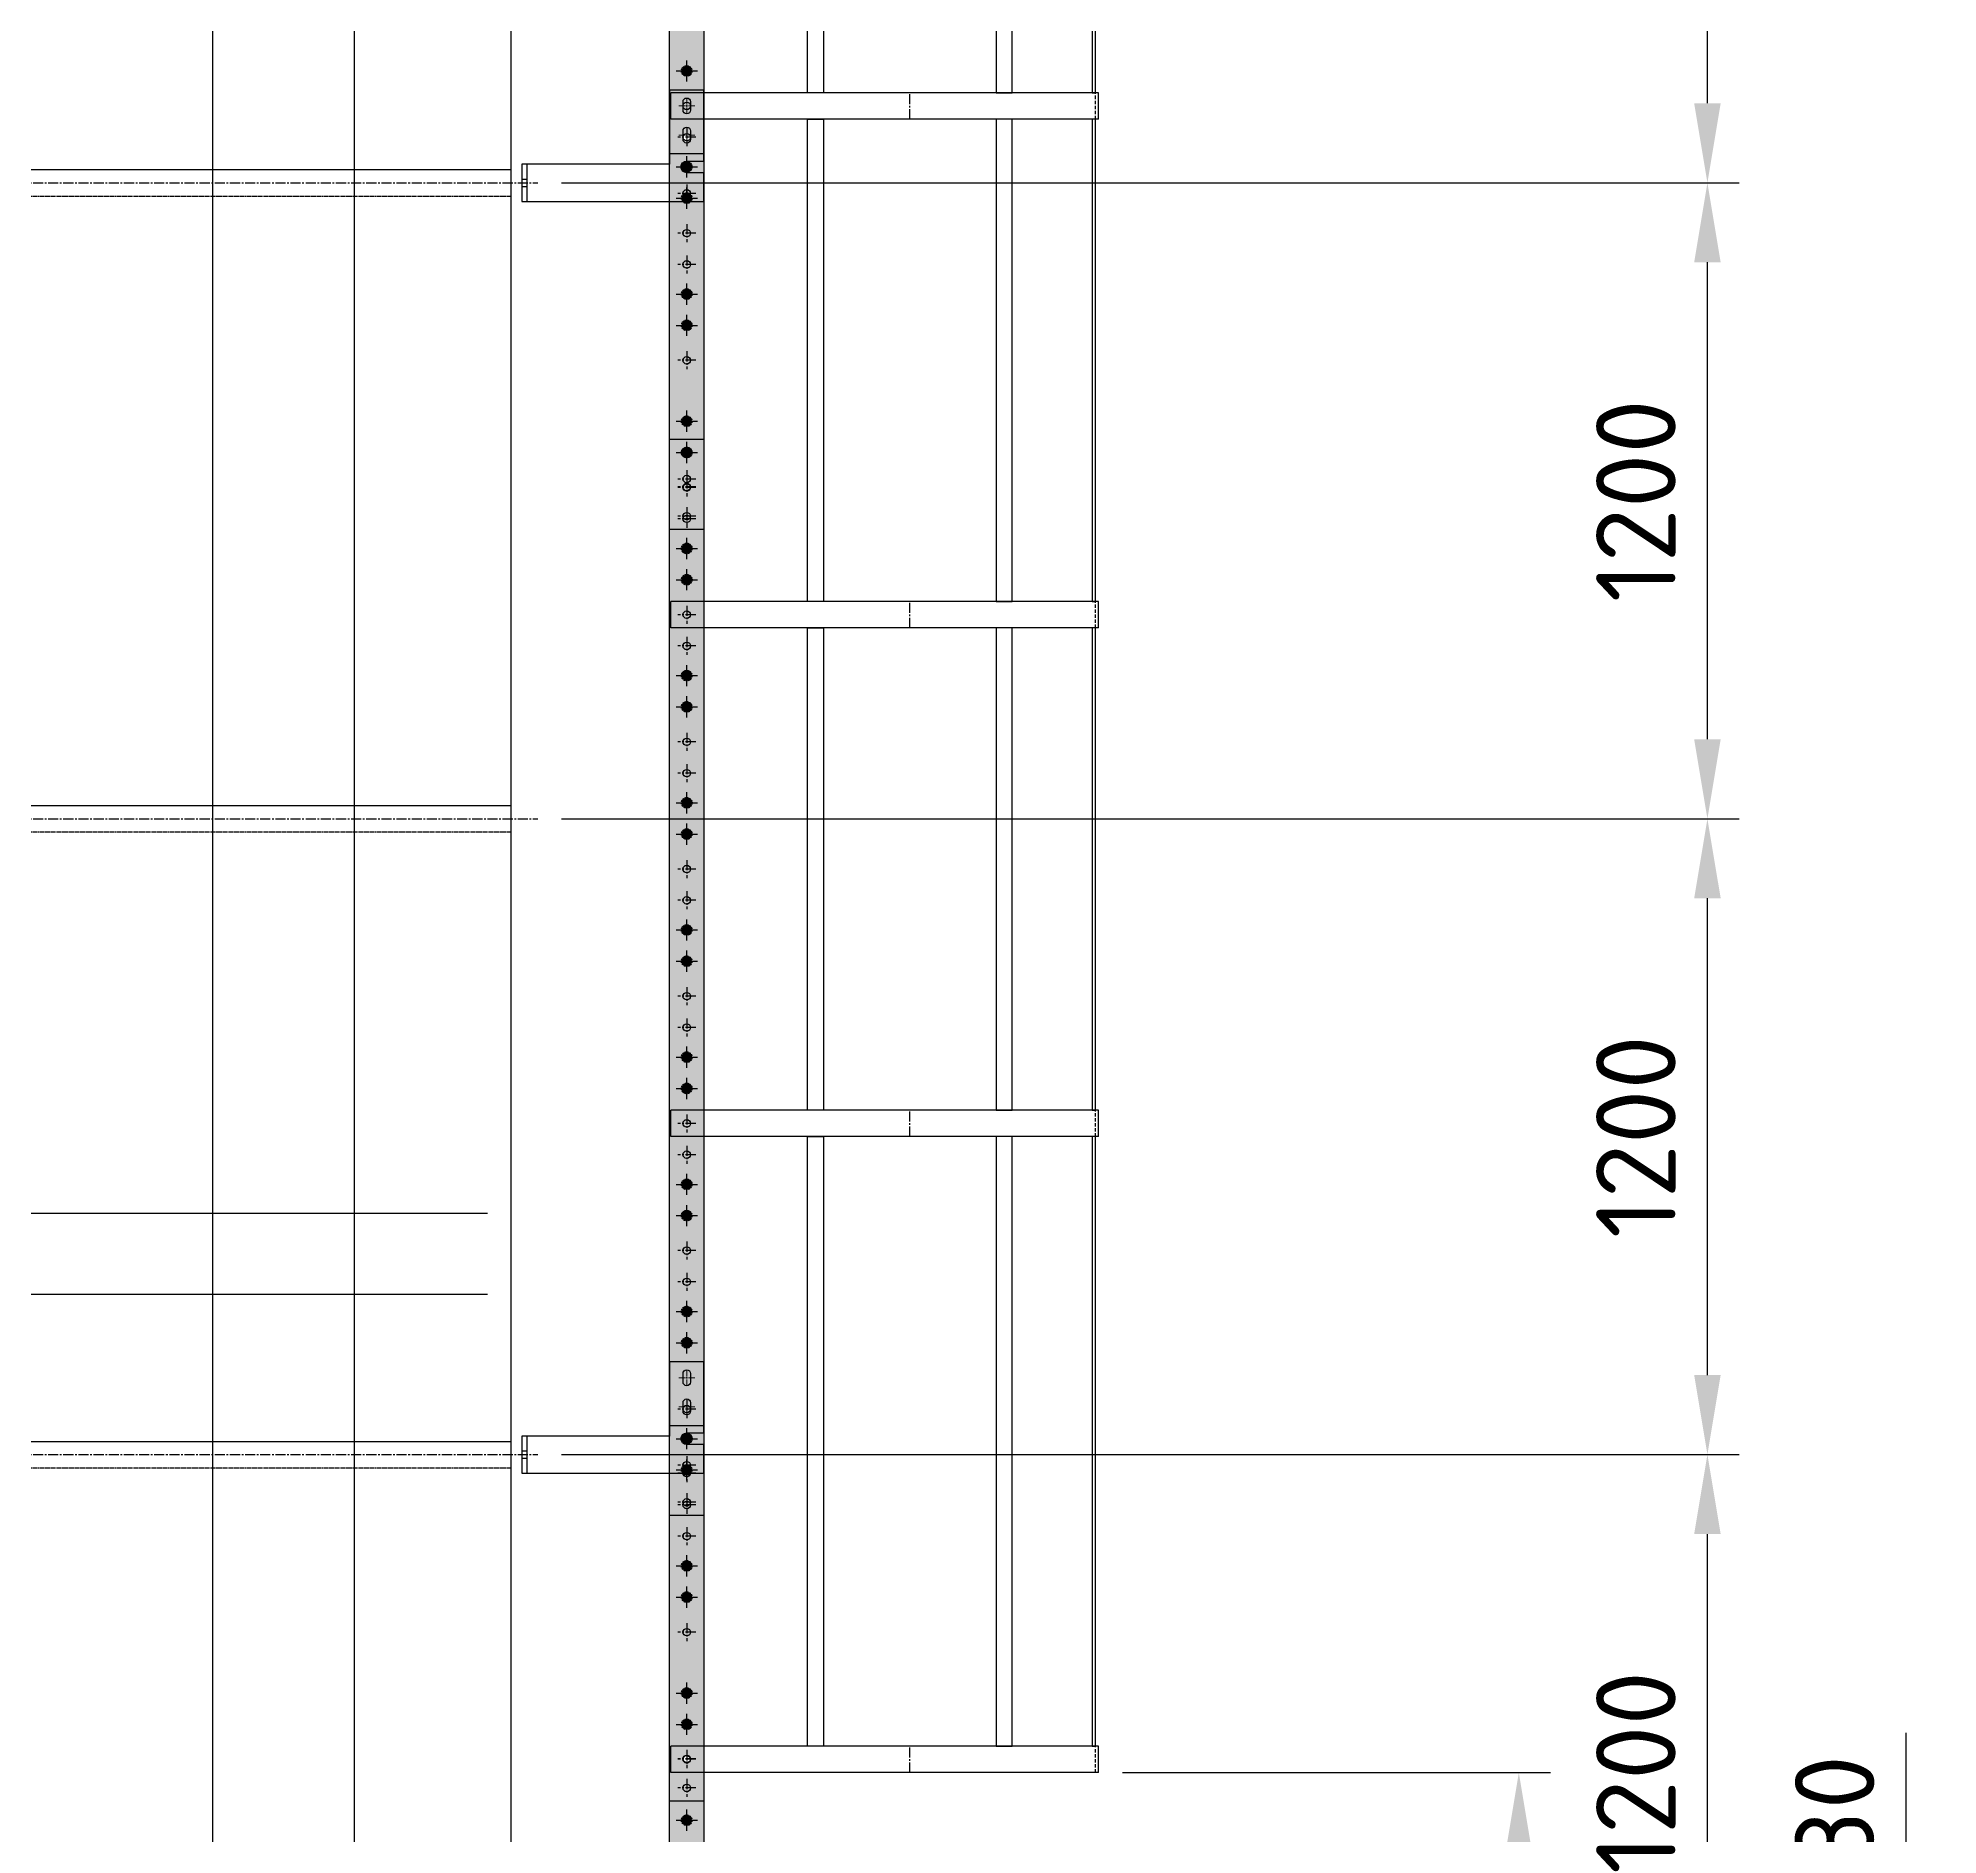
# Model space of a CAD drawing. Header units: millimetres. Extents: x -272986 to 200319, y -34579 to 49604.
# Drawn here: x 14704 to 18289, y 2077 to 5468 of the extents above; entities that cross this region are included whole.
import ezdxf

# ---------------------------------------------------------------- set-up
doc = ezdxf.new("R2010")
doc.units = ezdxf.units.MM
for name, pattern in [('CENTER2', [28.575, 19.05, -3.175, 3.175, -3.175]), ('HIDDEN', [9.525, 6.35, -3.175]), ('HIDDEN2', [4.7625, 3.175, -1.5875])]:
    doc.linetypes.add(name, pattern=pattern)
doc.layers.get('Defpoints').update_dxf_attribs({"color": 9})
doc.layers.add('BALMORAL Centerline (ISO)', color=1, linetype='Continuous', lineweight=18, true_color=0xff0000)
for name, color, linetype in [('X 0001 M', 7, 'Continuous'), ('X 1001 M', 8, 'HIDDEN2'), ('X 2001 M', 1, 'CENTER2'), ('X 3001 D', 5, 'Continuous'), ('X 5001 H', 8, 'Continuous'), ('X 5199 H - Ladder', 255, 'Continuous')]:
    doc.layers.add(name, color=color, linetype=linetype)
doc.styles.add('BIT STD. 2.5', font='isocpeur.ttf', dxfattribs={"height": 2.5})
doc.styles.add('BIT STD. 3.0', font='isocpeur.ttf', dxfattribs={"height": 2.5})
doc.dimstyles.new('BIT STD. 2.5', dxfattribs={"dimtxt": 2.5, "dimasz": 2.5, "dimexe": 1, "dimexo": 0.75, "dimgap": 1, "dimtad": 1, "dimdec": 0, "dimdsep": 46, "dimtxsty": 'BIT STD. 2.5', "dimcen": 0, "dimadec": 0, "dimazin": 0, "dimtfac": 1, "dimtdec": 0, "dimtmove": 0, "dimatfit": 3, "dimfxl": 1, "dimtfill": 1, "dimlwd": -1, "dimlwe": -1, "dimarcsym": 0})
doc.dimstyles.new('BIT STD. 3.0', dxfattribs={"dimtxt": 3, "dimasz": 3, "dimexe": 1, "dimexo": 0.75, "dimgap": 1, "dimtad": 1, "dimdec": 0, "dimdsep": 46, "dimtxsty": 'BIT STD. 3.0', "dimcen": 0, "dimadec": 0, "dimazin": 0, "dimtfac": 1, "dimtdec": 0, "dimtmove": 0, "dimatfit": 3, "dimfxl": 1, "dimtfill": 1, "dimlwd": -1, "dimlwe": -1, "dimarcsym": 0})

# ---------------------------------------------------------------- blocks, each defined once
blk = doc.blocks.new('*D716')
at = {"layer": 'Defpoints', "color": 0, "transparency": 16777216}
for p in [(-670.2, 12230), (15597, 12230), (0, 0)]:
    blk.add_point(p, dxfattribs=at)
at = {"layer": 'X 3001 D', "color": 0, "transparency": 16777216}
blk.add_line((15591, 12230), (-3471.5, 12230), dxfattribs=at)
at = {"layer": 'X 3001 D', "color": 0, "transparency": 16777216, "insert": (-2100.9, 12366.6), "char_height": 150, "attachment_point": 5, "style": 'BIT STD. 3.0', "bg_fill": 3, "box_fill_scale": 1.1, "bg_fill_color": 256, "bg_fill_true_color": 13158600, "bg_fill_transparency": 0}
blk.add_mtext('{\\fArial|b0|i0|c0|p34;▼}12.230m - OVERFLOW LEVEL', dxfattribs=at)
blk = doc.blocks.new('*D717')
at = {"layer": 'Defpoints', "color": 0, "transparency": 16777216}
for p in [(-551.8, 3463), (15597, 3250), (0, 0)]:
    blk.add_point(p, dxfattribs=at)
at = {"layer": 'X 3001 D', "color": 0, "transparency": 16777216}
for p, q in [((-191.8, 3463), (-3428.1, 3463)), ((168.2, 3250), (-191.8, 3463)), ((15552, 3250), (168.2, 3250))]:
    blk.add_line(p, q, dxfattribs=at)
at = {"layer": 'X 3001 D', "color": 0, "transparency": 16777216, "insert": (-2020, 3613), "char_height": 150, "attachment_point": 5, "style": 'BIT STD. 3.0', "bg_fill": 3, "box_fill_scale": 1.1, "bg_fill_color": 256, "bg_fill_true_color": 13158600, "bg_fill_transparency": 0}
blk.add_mtext('{\\fArial|b0|i0|c0|p34;▼}3.250m - LOW LEVEL (RWTP)', dxfattribs=at)
blk = doc.blocks.new('*D718')
at = {"layer": 'Defpoints', "color": 0, "transparency": 16777216}
for p in [(15597, 12082), (-1200.5, 11803), (0, 0)]:
    blk.add_point(p, dxfattribs=at)
at = {"layer": 'X 3001 D', "color": 0, "transparency": 16777216}
for p, q in [((-480.5, 12082), (-840.5, 11803)), ((15552, 12082), (-480.5, 12082)), ((-840.5, 11803), (-3431.8, 11803))]:
    blk.add_line(p, q, dxfattribs=at)
at = {"layer": 'X 3001 D', "color": 0, "transparency": 16777216, "insert": (-2346.2, 11939.6), "char_height": 150, "attachment_point": 5, "style": 'BIT STD. 3.0', "bg_fill": 3, "box_fill_scale": 1.1, "bg_fill_color": 256, "bg_fill_true_color": 13158600, "bg_fill_transparency": 0}
blk.add_mtext('{\\fArial|b0|i0|c0|p34;▼}12.082m - HIGH LEVEL', dxfattribs=at)
blk = doc.blocks.new('*D720')
at = {"layer": 'Defpoints', "color": 0, "transparency": 16777216}
for p in [(-53.5, 3097), (15597, 3097), (0, 0)]:
    blk.add_point(p, dxfattribs=at)
at = {"layer": 'X 3001 D', "color": 0, "transparency": 16777216}
blk.add_line((15552, 3097), (-3424.8, 3097), dxfattribs=at)
at = {"layer": 'X 3001 D', "color": 0, "transparency": 16777216, "insert": (-1769.2, 3247), "char_height": 150, "attachment_point": 5, "style": 'BIT STD. 3.0', "bg_fill": 3, "box_fill_scale": 1.1, "bg_fill_color": 256, "bg_fill_true_color": 13158600, "bg_fill_transparency": 0}
blk.add_mtext('{\\fArial|b0|i0|c0|p34;▼}3.097m - LOW-LOW LEVEL (RWTP)', dxfattribs=at)
blk = doc.blocks.new('*D708')
at = {"layer": 'Defpoints', "color": 0, "transparency": 16777216}
for p in [(15647, 2795), (17853.6, 2795), (15647, 1595)]:
    blk.add_point(p, dxfattribs=at)
at = {"layer": 'X 3001 D', "color": 0, "transparency": 16777216}
for p, q in [((15692, 2795), (17913.6, 2795)), ((17853.6, 1745), (17853.6, 2645)), ((15692, 1595), (17913.6, 1595))]:
    blk.add_line(p, q, dxfattribs=at)
for points in [[(17828.6, 2645), (17878.6, 2645), (17853.6, 2795)], [(17828.6, 1745), (17878.6, 1745), (17853.6, 1595)]]:
    blk.add_solid(points, dxfattribs=at)
at = {"layer": 'X 3001 D', "color": 0, "transparency": 16777216, "insert": (17718.6, 2195), "char_height": 150, "attachment_point": 5, "rotation": 90, "style": 'BIT STD. 2.5', "bg_fill": 3, "box_fill_scale": 1.1, "bg_fill_color": 256, "bg_fill_true_color": 13158600, "bg_fill_transparency": 0}
blk.add_mtext('1200', dxfattribs=at)
blk = doc.blocks.new('*D709')
at = {"layer": 'Defpoints', "color": 0, "transparency": 16777216}
for p in [(15647, 5195), (17853.6, 5195), (15647, 3995)]:
    blk.add_point(p, dxfattribs=at)
at = {"layer": 'X 3001 D', "color": 0, "transparency": 16777216}
for p, q in [((15692, 5195), (17913.6, 5195)), ((17853.6, 4145), (17853.6, 5045)), ((15692, 3995), (17913.6, 3995))]:
    blk.add_line(p, q, dxfattribs=at)
for points in [[(17828.6, 5045), (17878.6, 5045), (17853.6, 5195)], [(17828.6, 4145), (17878.6, 4145), (17853.6, 3995)]]:
    blk.add_solid(points, dxfattribs=at)
at = {"layer": 'X 3001 D', "color": 0, "transparency": 16777216, "insert": (17718.6, 4595), "char_height": 150, "attachment_point": 5, "rotation": 90, "style": 'BIT STD. 2.5', "bg_fill": 3, "box_fill_scale": 1.1, "bg_fill_color": 256, "bg_fill_true_color": 13158600, "bg_fill_transparency": 0}
blk.add_mtext('1200', dxfattribs=at)
blk = doc.blocks.new('*D710')
at = {"layer": 'Defpoints', "color": 0, "transparency": 16777216}
for p in [(15647, 6395), (17853.6, 6395), (15647, 5195)]:
    blk.add_point(p, dxfattribs=at)
at = {"layer": 'X 3001 D', "color": 0, "transparency": 16777216}
for p, q in [((15692, 6395), (17913.6, 6395)), ((17853.6, 5345), (17853.6, 6245)), ((15692, 5195), (17913.6, 5195))]:
    blk.add_line(p, q, dxfattribs=at)
for points in [[(17828.6, 6245), (17878.6, 6245), (17853.6, 6395)], [(17828.6, 5345), (17878.6, 5345), (17853.6, 5195)]]:
    blk.add_solid(points, dxfattribs=at)
at = {"layer": 'X 3001 D', "color": 0, "transparency": 16777216, "insert": (17718.6, 5795), "char_height": 150, "attachment_point": 5, "rotation": 90, "style": 'BIT STD. 2.5', "bg_fill": 3, "box_fill_scale": 1.1, "bg_fill_color": 256, "bg_fill_true_color": 13158600, "bg_fill_transparency": 0}
blk.add_mtext('1200', dxfattribs=at)
blk = doc.blocks.new('*D715')
at = {"layer": 'Defpoints', "color": 0, "transparency": 16777216}
for p in [(15647, 3995), (17853.6, 3995), (15647, 2795)]:
    blk.add_point(p, dxfattribs=at)
at = {"layer": 'X 3001 D', "color": 0, "transparency": 16777216}
for p, q in [((15692, 3995), (17913.6, 3995)), ((17853.6, 2945), (17853.6, 3845)), ((15692, 2795), (17913.6, 2795))]:
    blk.add_line(p, q, dxfattribs=at)
for points in [[(17828.6, 3845), (17878.6, 3845), (17853.6, 3995)], [(17828.6, 2945), (17878.6, 2945), (17853.6, 2795)]]:
    blk.add_solid(points, dxfattribs=at)
at = {"layer": 'X 3001 D', "color": 0, "transparency": 16777216, "insert": (17718.6, 3395), "char_height": 150, "attachment_point": 5, "rotation": 90, "style": 'BIT STD. 2.5', "bg_fill": 3, "box_fill_scale": 1.1, "bg_fill_color": 256, "bg_fill_true_color": 13158600, "bg_fill_transparency": 0}
blk.add_mtext('1200', dxfattribs=at)
blk = doc.blocks.new('*U58')
at = {"layer": 'X 2001 M', "color": 0, "linetype": 'CENTER2', "transparency": 16777216}
blk.add_line((0, -123), (0, -72.7), dxfattribs=at)
blk = doc.blocks.new('Cage Hoop Side')
for p, q in [((-30, -25), (-30, 25)), ((777, 25), (-30, 25)), ((777, -25), (777, 25)), ((777, -25), (-30, -25))]:
    blk.add_line(p, q)
blk.add_circle((0, 0), 7)
at = {"layer": 'X 5001 H', "linetype": 'HIDDEN'}
blk.add_line((771, -25), (771, 25), dxfattribs=at)
at = {"layer": 'X 2001 M', "linetype": 'CENTER2'}
blk.add_blockref('*U58', (421, 97.9), dxfattribs=at)
blk = doc.blocks.new('Middle Cage')
for points in [[(228, -2605), (258, -2605), (258, -3456), (228, -3456)], [(614, -2605), (584, -2605), (584, -3456), (614, -3456)], [(771, -2605), (765, -2605), (765, -3456), (771, -3456)], [(228, -3506), (258, -3506), (258, -4416), (228, -4416)], [(614, -3506), (584, -3506), (584, -4416), (614, -4416)], [(771, -3506), (765, -3506), (765, -4416), (771, -4416)], [(228, -4466), (258, -4466), (258, -5376), (228, -5376)], [(614, -4466), (584, -4466), (584, -5376), (614, -5376)], [(771, -4466), (765, -4466), (765, -5376), (771, -5376)], [(228, -5426), (258, -5426), (258, -6576), (228, -6576)], [(614, -5426), (584, -5426), (584, -6576), (614, -6576)], [(771, -5426), (765, -5426), (765, -6576), (771, -6576)]]:
    blk.add_lwpolyline(points, close=True)
for p in [(0, -3481), (0, -4441), (0, -5401), (0, -6601)]:
    blk.add_blockref('Cage Hoop Side', p)
blk = doc.blocks.new('GALV-LAD-STND-01 rung side elev')
at = {"layer": 'X 5199 H - Ladder'}
h = blk.add_hatch(color=256, dxfattribs=at)
edge = h.paths.add_edge_path()
edge.add_arc((0, 0), 10, 0, 360)
at = {"layer": 'X 1001 M'}
blk.add_circle((0, 0), 10, dxfattribs=at)
at = {"layer": 'X 2001 M'}
for p, q in [((-20, 0), (20, 0)), ((0, -20), (0, 20))]:
    blk.add_line(p, q, dxfattribs=at)
blk = doc.blocks.new('GALV-LAD-STND-01 stringer hole side elev')
at = {"layer": 'X 0001 M'}
blk.add_circle((0, 0), 7, dxfattribs=at)
at = {"layer": 'X 2001 M'}
for p, q in [((17, 0), (-17, 0)), ((0, 17), (0, -17))]:
    blk.add_line(p, q, dxfattribs=at)
blk = doc.blocks.new('GALV-LAD-STND-01 2.00 ladder side elev')
at = {"layer": 'X 5199 H - Ladder'}
h = blk.add_hatch(color=256, dxfattribs=at)
h.paths.add_polyline_path([(200, 60), (265, 60), (265, -2510), (200, -2510)])
edge = h.paths.add_edge_path(flags=16)
edge.add_arc((232.5, -15), 7, 0, 360)
edge = h.paths.add_edge_path(flags=16)
edge.add_line((249.5, -15), (215.5, -15))
edge = h.paths.add_edge_path(flags=16)
edge.add_line((232.5, 2), (232.5, -32))
edge = h.paths.add_edge_path(flags=16)
edge.add_arc((232.5, -90), 7, 0, 360)
edge = h.paths.add_edge_path(flags=16)
edge.add_line((249.5, -90), (215.5, -90))
edge = h.paths.add_edge_path(flags=16)
edge.add_line((232.5, -73), (232.5, -107))
edge = h.paths.add_edge_path(flags=16)
edge.add_arc((232.5, -330), 7, 0, 360)
edge = h.paths.add_edge_path(flags=16)
edge.add_line((249.5, -330), (215.5, -330))
edge = h.paths.add_edge_path(flags=16)
edge.add_line((232.5, -313), (232.5, -347))
edge = h.paths.add_edge_path(flags=16)
edge.add_arc((232.5, -570), 7, 0, 360)
edge = h.paths.add_edge_path(flags=16)
edge.add_line((249.5, -570), (215.5, -570))
edge = h.paths.add_edge_path(flags=16)
edge.add_line((232.5, -553), (232.5, -587))
edge = h.paths.add_edge_path(flags=16)
edge.add_arc((232.5, -810), 7, 0, 360)
edge = h.paths.add_edge_path(flags=16)
edge.add_line((249.5, -810), (215.5, -810))
edge = h.paths.add_edge_path(flags=16)
edge.add_line((232.5, -793), (232.5, -827))
edge = h.paths.add_edge_path(flags=16)
edge.add_arc((232.5, -1050), 7, 0, 360)
edge = h.paths.add_edge_path(flags=16)
edge.add_line((249.5, -1050), (215.5, -1050))
edge = h.paths.add_edge_path(flags=16)
edge.add_line((232.5, -1033), (232.5, -1067))
edge = h.paths.add_edge_path(flags=16)
edge.add_arc((232.5, -1290), 7, 0, 360)
edge = h.paths.add_edge_path(flags=16)
edge.add_line((249.5, -1290), (215.5, -1290))
edge = h.paths.add_edge_path(flags=16)
edge.add_line((232.5, -1273), (232.5, -1307))
edge = h.paths.add_edge_path(flags=16)
edge.add_arc((232.5, -1530), 7, 0, 360)
edge = h.paths.add_edge_path(flags=16)
edge.add_line((249.5, -1530), (215.5, -1530))
edge = h.paths.add_edge_path(flags=16)
edge.add_line((232.5, -1513), (232.5, -1547))
edge = h.paths.add_edge_path(flags=16)
edge.add_arc((232.5, -1770), 7, 0, 360)
edge = h.paths.add_edge_path(flags=16)
edge.add_line((249.5, -1770), (215.5, -1770))
edge = h.paths.add_edge_path(flags=16)
edge.add_line((232.5, -1753), (232.5, -1787))
edge = h.paths.add_edge_path(flags=16)
edge.add_arc((232.5, -2010), 7, 0, 360)
edge = h.paths.add_edge_path(flags=16)
edge.add_line((249.5, -2010), (215.5, -2010))
edge = h.paths.add_edge_path(flags=16)
edge.add_line((232.5, -1993), (232.5, -2027))
edge = h.paths.add_edge_path(flags=16)
edge.add_arc((232.5, -2430), 7, 0, 360)
edge = h.paths.add_edge_path(flags=16)
edge.add_line((249.5, -2430), (215.5, -2430))
edge = h.paths.add_edge_path(flags=16)
edge.add_line((232.5, -2413), (232.5, -2447))
edge = h.paths.add_edge_path(flags=16)
edge.add_arc((232.5, -2485), 7, 0, 360)
edge = h.paths.add_edge_path(flags=16)
edge.add_line((249.5, -2485), (215.5, -2485))
edge = h.paths.add_edge_path(flags=16)
edge.add_line((232.5, -2468), (232.5, -2502))
h = blk.add_hatch(color=256, dxfattribs=at)
edge = h.paths.add_edge_path()
edge.add_arc((232.5, 35), 10, 0, 360)
at = {"layer": 'X 0001 M'}
blk.add_lwpolyline([(200, 60), (265, 60), (265, -2510), (200, -2510)], close=True, dxfattribs=at)
blk.add_circle((232.5, 35), 10, dxfattribs=at)
at = {"layer": 'X 2001 M'}
for p, q in [((232.5, 15), (232.5, 55)), ((212.5, 35), (252.5, 35))]:
    blk.add_line(p, q, dxfattribs=at)
at = {"layer": 'X 0001 M'}
for name, p in [('GALV-LAD-STND-01 stringer hole side elev', (232.5, -15)), ('GALV-LAD-STND-01 stringer hole side elev', (232.5, -90)), ('GALV-LAD-STND-01 rung side elev', (232.5, -205)), ('GALV-LAD-STND-01 stringer hole side elev', (232.5, -330)), ('GALV-LAD-STND-01 rung side elev', (232.5, -445)), ('GALV-LAD-STND-01 stringer hole side elev', (232.5, -570)), ('GALV-LAD-STND-01 rung side elev', (232.5, -685)), ('GALV-LAD-STND-01 stringer hole side elev', (232.5, -810)), ('GALV-LAD-STND-01 rung side elev', (232.5, -925)), ('GALV-LAD-STND-01 stringer hole side elev', (232.5, -1050)), ('GALV-LAD-STND-01 rung side elev', (232.5, -1165)), ('GALV-LAD-STND-01 stringer hole side elev', (232.5, -1290)), ('GALV-LAD-STND-01 rung side elev', (232.5, -1405)), ('GALV-LAD-STND-01 stringer hole side elev', (232.5, -1530)), ('GALV-LAD-STND-01 rung side elev', (232.5, -1645)), ('GALV-LAD-STND-01 stringer hole side elev', (232.5, -1770)), ('GALV-LAD-STND-01 rung side elev', (232.5, -1885)), ('GALV-LAD-STND-01 stringer hole side elev', (232.5, -2010)), ('GALV-LAD-STND-01 rung side elev', (232.5, -2125)), ('GALV-LAD-STND-01 rung side elev', (232.5, -2365)), ('GALV-LAD-STND-01 stringer hole side elev', (232.5, -2430)), ('GALV-LAD-STND-01 stringer hole side elev', (232.5, -2485))]:
    blk.add_blockref(name, p, dxfattribs=at)
blk = doc.blocks.new('*U670')
at = {"layer": 'BALMORAL Centerline (ISO)', "color": 0, "linetype": 'CENTER2', "transparency": 16777216}
for p, q in [((-15.1, 0), (-3, 0)), ((0, 3), (0, 15.1)), ((3, 0), (15.1, 0)), ((0, -15.1), (0, -3))]:
    blk.add_line(p, q, dxfattribs=at)
at = {"layer": 'BALMORAL Centerline (ISO)', "color": 0, "linetype": 'Continuous', "transparency": 16777216}
for p, q in [((-1.5, 0), (1.5, 0)), ((0, -1.5), (0, 1.5))]:
    blk.add_line(p, q, dxfattribs=at)
blk = doc.blocks.new('*U671')
at = {"layer": 'BALMORAL Centerline (ISO)', "color": 0, "linetype": 'CENTER2', "transparency": 16777216}
for p, q in [((-15.1, 0), (-3, 0)), ((0, 3), (0, 15.1)), ((3, 0), (15.1, 0)), ((0, -15.1), (0, -3))]:
    blk.add_line(p, q, dxfattribs=at)
at = {"layer": 'BALMORAL Centerline (ISO)', "color": 0, "linetype": 'Continuous', "transparency": 16777216}
for p, q in [((-1.5, 0), (1.5, 0)), ((0, -1.5), (0, 1.5))]:
    blk.add_line(p, q, dxfattribs=at)
blk = doc.blocks.new('*U668')
at = {"layer": 'BALMORAL Centerline (ISO)', "color": 0, "linetype": 'CENTER2', "transparency": 16777216}
for p, q in [((-11.12, 0), (-2.2, 0)), ((0, 2.2), (0, 11.12)), ((2.2, 0), (11.12, 0)), ((0, -11.12), (0, -2.2))]:
    blk.add_line(p, q, dxfattribs=at)
at = {"layer": 'BALMORAL Centerline (ISO)', "color": 0, "linetype": 'Continuous', "transparency": 16777216}
for p, q in [((-1.1, 0), (1.1, 0)), ((0, -1.1), (0, 1.1))]:
    blk.add_line(p, q, dxfattribs=at)
blk = doc.blocks.new('*U669')
at = {"layer": 'BALMORAL Centerline (ISO)', "color": 0, "linetype": 'CENTER2', "transparency": 16777216}
for p, q in [((-7.12, 0), (-1.4, 0)), ((0, 1.4), (0, 7.12)), ((1.4, 0), (7.12, 0)), ((0, -7.12), (0, -1.4))]:
    blk.add_line(p, q, dxfattribs=at)
at = {"layer": 'BALMORAL Centerline (ISO)', "color": 0, "linetype": 'Continuous', "transparency": 16777216}
for p, q in [((-0.7, 0), (0.7, 0)), ((0, -0.7), (0, 0.7))]:
    blk.add_line(p, q, dxfattribs=at)
blk = doc.blocks.new('*U667')
blk.add_lwpolyline([(10, -35), (278.5, -35), (278.5, -35), (343.5, -35), (343.5, 19), (311, 19, -1), (311, 41), (343.5, 41), (343.5, 175), (278.5, 175), (278.5, 35), (10, 35)], format="xyb")
for points in [[(318, 153), (318, 137, -1), (304, 137), (304, 153, -1)], [(318, 98), (318, 82, -1), (304, 82), (304, 98, -1)]]:
    blk.add_lwpolyline(points, format="xyb", close=True)
blk.add_lwpolyline([(0, -35), (10, -35), (10, 35), (0, 35)], close=True)
blk.add_circle((311, -20), 7)
at = {"layer": 'BALMORAL Centerline (ISO)'}
blk.add_line((0, 0), (10, 0), dxfattribs=at)
at = {"layer": 'X 5001 H'}
for p, q in [((0, 7), (10, 7)), ((0, -7), (10, -7))]:
    blk.add_line(p, q, dxfattribs=at)
at = {"layer": 'BALMORAL Centerline (ISO)', "linetype": 'CENTER2', "rotation": 270}
for name, p in [('*U671', (311, 145)), ('*U670', (311, 90)), ('*U668', (311, 30)), ('*U669', (311, -20))]:
    blk.add_blockref(name, p, dxfattribs=at)
blk = doc.blocks.new('*U634')
at = {"layer": 'BALMORAL Centerline (ISO)', "color": 0, "linetype": 'CENTER2', "transparency": 16777216}
for p, q in [((-15.1, 0), (-3, 0)), ((0, 3), (0, 15.1)), ((3, 0), (15.1, 0)), ((0, -15.1), (0, -3))]:
    blk.add_line(p, q, dxfattribs=at)
at = {"layer": 'BALMORAL Centerline (ISO)', "color": 0, "linetype": 'Continuous', "transparency": 16777216}
for p, q in [((-1.5, 0), (1.5, 0)), ((0, -1.5), (0, 1.5))]:
    blk.add_line(p, q, dxfattribs=at)
blk = doc.blocks.new('*U635')
at = {"layer": 'BALMORAL Centerline (ISO)', "color": 0, "linetype": 'CENTER2', "transparency": 16777216}
for p, q in [((-15.1, 0), (-3, 0)), ((0, 3), (0, 15.1)), ((3, 0), (15.1, 0)), ((0, -15.1), (0, -3))]:
    blk.add_line(p, q, dxfattribs=at)
at = {"layer": 'BALMORAL Centerline (ISO)', "color": 0, "linetype": 'Continuous', "transparency": 16777216}
for p, q in [((-1.5, 0), (1.5, 0)), ((0, -1.5), (0, 1.5))]:
    blk.add_line(p, q, dxfattribs=at)
blk = doc.blocks.new('*U632')
at = {"layer": 'BALMORAL Centerline (ISO)', "color": 0, "linetype": 'CENTER2', "transparency": 16777216}
for p, q in [((-11.12, 0), (-2.2, 0)), ((0, 2.2), (0, 11.12)), ((2.2, 0), (11.12, 0)), ((0, -11.12), (0, -2.2))]:
    blk.add_line(p, q, dxfattribs=at)
at = {"layer": 'BALMORAL Centerline (ISO)', "color": 0, "linetype": 'Continuous', "transparency": 16777216}
for p, q in [((-1.1, 0), (1.1, 0)), ((0, -1.1), (0, 1.1))]:
    blk.add_line(p, q, dxfattribs=at)
blk = doc.blocks.new('*U633')
at = {"layer": 'BALMORAL Centerline (ISO)', "color": 0, "linetype": 'CENTER2', "transparency": 16777216}
for p, q in [((-7.12, 0), (-1.4, 0)), ((0, 1.4), (0, 7.12)), ((1.4, 0), (7.12, 0)), ((0, -7.12), (0, -1.4))]:
    blk.add_line(p, q, dxfattribs=at)
at = {"layer": 'BALMORAL Centerline (ISO)', "color": 0, "linetype": 'Continuous', "transparency": 16777216}
for p, q in [((-0.7, 0), (0.7, 0)), ((0, -0.7), (0, 0.7))]:
    blk.add_line(p, q, dxfattribs=at)
blk = doc.blocks.new('*U631')
blk.add_lwpolyline([(10, -35), (278.5, -35), (278.5, -35), (343.5, -35), (343.5, 19), (311, 19, -1), (311, 41), (343.5, 41), (343.5, 175), (278.5, 175), (278.5, 35), (10, 35)], format="xyb")
for points in [[(318, 153), (318, 137, -1), (304, 137), (304, 153, -1)], [(318, 98), (318, 82, -1), (304, 82), (304, 98, -1)]]:
    blk.add_lwpolyline(points, format="xyb", close=True)
blk.add_lwpolyline([(0, -35), (10, -35), (10, 35), (0, 35)], close=True)
blk.add_circle((311, -20), 7)
at = {"layer": 'BALMORAL Centerline (ISO)'}
blk.add_line((0, 0), (10, 0), dxfattribs=at)
at = {"layer": 'X 5001 H'}
for p, q in [((0, 7), (10, 7)), ((0, -7), (10, -7))]:
    blk.add_line(p, q, dxfattribs=at)
at = {"layer": 'BALMORAL Centerline (ISO)', "linetype": 'CENTER2', "rotation": 270}
for name, p in [('*U635', (311, 145)), ('*U634', (311, 90)), ('*U632', (311, 30)), ('*U633', (311, -20))]:
    blk.add_blockref(name, p, dxfattribs=at)
blk = doc.blocks.new('*D680')
at = {"layer": 'Defpoints', "color": 0, "transparency": 16777216}
for p in [(16824.6, 7665), (16930.1, 7665), (11270.4, 80)]:
    blk.add_point(p, dxfattribs=at)
at = {"layer": 'X 3001 D', "color": 0, "transparency": 16777216}
blk.add_line((16869.6, 7665), (17751.4, 7665), dxfattribs=at)
at = {"layer": 'X 3001 D', "color": 0, "transparency": 16777216, "insert": (17370.7, 7801.6), "char_height": 150, "attachment_point": 5, "style": 'BIT STD. 3.0', "bg_fill": 3, "box_fill_scale": 1.1, "bg_fill_color": 256, "bg_fill_true_color": 13158600, "bg_fill_transparency": 0}
blk.add_mtext('{\\fArial|b0|i0|c0|p34;▼}7.585m', dxfattribs=at)
blk = doc.blocks.new('*D686')
at = {"layer": 'Defpoints', "color": 0, "transparency": 16777216}
for p in [(16705, 2195), (17497.8, 2195), (15872, -15)]:
    blk.add_point(p, dxfattribs=at)
at = {"layer": 'X 3001 D', "color": 0, "transparency": 16777216}
for p, q in [((16750, 2195), (17557.8, 2195)), ((17497.8, 135), (17497.8, 2045)), ((15917, -15), (17557.8, -15))]:
    blk.add_line(p, q, dxfattribs=at)
for points in [[(17472.8, 2045), (17522.8, 2045), (17497.8, 2195)], [(17472.8, 135), (17522.8, 135), (17497.8, -15)]]:
    blk.add_solid(points, dxfattribs=at)
at = {"layer": 'X 3001 D', "color": 0, "transparency": 16777216, "insert": (17362.8, 1090), "char_height": 150, "attachment_point": 5, "rotation": 90, "style": 'BIT STD. 2.5', "bg_fill": 3, "box_fill_scale": 1.1, "bg_fill_color": 256, "bg_fill_true_color": 13158600, "bg_fill_transparency": 0}
blk.add_mtext('2210', dxfattribs=at)
blk = doc.blocks.new('*D690')
at = {"layer": 'Defpoints', "color": 0, "transparency": 16777216}
for p in [(15647, 1595), (15647, 1415), (18228.6, 1415)]:
    blk.add_point(p, dxfattribs=at)
at = {"layer": 'X 3001 D', "color": 0, "transparency": 16777216}
for p, q in [((18228.6, 1745), (18228.6, 2270)), ((15692, 1595), (18288.6, 1595)), ((18228.6, 1415), (18228.6, 1595)), ((15692, 1415), (18288.6, 1415)), ((18228.6, 1265), (18228.6, 1115))]:
    blk.add_line(p, q, dxfattribs=at)
for points in [[(18203.6, 1745), (18253.6, 1745), (18228.6, 1595)], [(18203.6, 1265), (18253.6, 1265), (18228.6, 1415)]]:
    blk.add_solid(points, dxfattribs=at)
at = {"layer": 'X 3001 D', "color": 0, "transparency": 16777216, "insert": (18093.6, 2082.5), "char_height": 150, "attachment_point": 5, "rotation": 90, "style": 'BIT STD. 2.5', "bg_fill": 3, "box_fill_scale": 1.1, "bg_fill_color": 256, "bg_fill_true_color": 13158600, "bg_fill_transparency": 0}
blk.add_mtext('180', dxfattribs=at)

msp = doc.modelspace()

# ---------------------------------------------------------------- dimensions: what is measured, and where the dimension line sits
at = {"layer": 'X 3001 D', "color": 150}
dim = msp.add_ordinate_dim(feature_location=(15597, 12230), offset=(-16267.2165, 0), dtype=0, origin=(0, 0), text='{\\fArial|b0|i0|c0|p34;▼}<> - OVERFLOW LEVEL', dimstyle='BIT STD. 3.0', override={"dimexo": 0.1, "dimdec": 3, "dimlfac": 0.001, "dimzin": 0, "dimpost": 'm'}, dxfattribs=at)
dim.commit()
dim.dimension.update_dxf_attribs({"geometry": '*D716', "text_midpoint": (-2100.8646, 12366.5859)})
at = {"layer": 'X 3001 D', "color": 252}
dim = msp.add_linear_dim(base=(17853.6127, 2795), p1=(15647, 1595), p2=(15647, 2795), angle=90, dimstyle='BIT STD. 2.5', dxfattribs=at)
dim.commit()
dim.dimension.update_dxf_attribs({"geometry": '*D708', "text_midpoint": (17718.6127, 2195)})

# ---------------------------------------------------------------- next in the draw order: dimensions: what is measured, and where the dimension line sits
at = {"layer": 'X 3001 D', "color": 150}
dim = msp.add_ordinate_dim(feature_location=(15597, 3250), offset=(-16148.8064, 213.0177), dtype=0, origin=(0, 0), text='{\\fArial|b0|i0|c0|p34;▼}<> - LOW LEVEL (RWTP)', dimstyle='BIT STD. 3.0', override={"dimdec": 3, "dimlfac": 0.001, "dimzin": 0, "dimpost": 'm'}, dxfattribs=at)
dim.commit()
dim.dimension.update_dxf_attribs({"geometry": '*D717', "text_midpoint": (-2019.9544, 3613.0177)})

# ---------------------------------------------------------------- next in the draw order: dimensions: what is measured, and where the dimension line sits
dim = msp.add_ordinate_dim(feature_location=(15597, 12082), offset=(-16797.5397, -278.9959), dtype=0, origin=(0, 0), text='{\\fArial|b0|i0|c0|p34;▼}<> - HIGH LEVEL', dimstyle='BIT STD. 3.0', override={"dimdec": 3, "dimlfac": 0.001, "dimzin": 0, "dimpost": 'm'}, dxfattribs=at)
dim.commit()
dim.dimension.update_dxf_attribs({"geometry": '*D718', "text_midpoint": (-2346.1877, 11939.59)})

# ---------------------------------------------------------------- next in the draw order: linework, layer by layer
at = {"layer": 'X 0001 M'}
for p, q in [((0, 5220), (15597, 5220)), ((0, 4020), (15597, 4020))]:
    msp.add_line(p, q, dxfattribs=at)
at = {"layer": 'X 1001 M', "ltscale": 0.5}
for p, q in [((0, 5170), (15597, 5170)), ((0, 3970), (15597, 3970))]:
    msp.add_line(p, q, dxfattribs=at)
at = {"layer": 'X 2001 M'}
msp.add_line((-50, 5195), (15647, 5195), dxfattribs=at)

# ---------------------------------------------------------------- next in the draw order: dimensions: what is measured, and where the dimension line sits
at = {"layer": 'X 3001 D', "color": 150}
dim = msp.add_ordinate_dim(feature_location=(15597, 3097), offset=(-15650.5096, 0), dtype=0, origin=(0, 0), text='{\\fArial|b0|i0|c0|p34;▼}<> - LOW-LOW LEVEL (RWTP)', dimstyle='BIT STD. 3.0', override={"dimdec": 3, "dimlfac": 0.001, "dimzin": 0, "dimpost": 'm'}, dxfattribs=at)
dim.commit()
dim.dimension.update_dxf_attribs({"geometry": '*D720', "text_midpoint": (-1769.1577, 3247)})

# ---------------------------------------------------------------- next in the draw order: linework, layer by layer
at = {"layer": 'X 0001 M'}
for p, q in [((15597, -15), (15597, 13555)), ((0, 2820), (15597, 2820))]:
    msp.add_line(p, q, dxfattribs=at)
at = {"layer": 'X 1001 M', "ltscale": 0.5}
msp.add_line((0, 2770), (15597, 2770), dxfattribs=at)

# ---------------------------------------------------------------- next in the draw order: dimensions: what is measured, and where the dimension line sits
at = {"layer": 'X 3001 D', "color": 252}
dim = msp.add_linear_dim(base=(17853.6127, 5195), p1=(15647, 3995), p2=(15647, 5195), angle=90, dimstyle='BIT STD. 2.5', dxfattribs=at)
dim.commit()
dim.dimension.update_dxf_attribs({"geometry": '*D709', "text_midpoint": (17718.6127, 4595)})

# ---------------------------------------------------------------- next in the draw order: dimensions: what is measured, and where the dimension line sits
for base, p1, p2, picture, middle in [((17853.6127, 6395), (15647, 5195), (15647, 6395), '*D710', (17718.6127, 5795)), ((17853.6127, 3995), (15647, 2795), (15647, 3995), '*D715', (17718.6127, 3395))]:
    dim = msp.add_linear_dim(base=base, p1=p1, p2=p2, angle=90, dimstyle='BIT STD. 2.5', dxfattribs=at)
    dim.commit()
    dim.dimension.update_dxf_attribs({"geometry": picture, "text_midpoint": middle})

# ---------------------------------------------------------------- next in the draw order: linework, layer by layer
at = {"layer": 'X 2001 M'}
for p, q in [((-50, 3995), (15647, 3995)), ((-50, 2795), (15647, 2795))]:
    msp.add_line(p, q, dxfattribs=at)

# ---------------------------------------------------------------- next in the draw order: block references
for name, p in [('Middle Cage', (15928, 8821)), ('*U667', (15617, 5195)), ('*U631', (15617, 2795))]:
    msp.add_blockref(name, p)
at = {"layer": 'X 0001 M'}
for p in [(15695.5, 7051), (15695.5, 5190), (15695.5, 4651), (15695.5, 2790)]:
    msp.add_blockref('GALV-LAD-STND-01 2.00 ladder side elev', p, dxfattribs=at)

# ---------------------------------------------------------------- next in the draw order: dimensions: what is measured, and where the dimension line sits
at = {"layer": 'X 3001 D'}
dim = msp.add_ordinate_dim(feature_location=(16824.5545, 7665), offset=(105.5362, 0), dtype=0, origin=(11270.4249, 80), text='{\\fArial|b0|i0|c0|p34;▼}<>', dimstyle='BIT STD. 3.0', override={"dimdec": 3, "dimlfac": 0.001, "dimzin": 0, "dimpost": 'm'}, dxfattribs=at)
dim.commit()
dim.dimension.update_dxf_attribs({"geometry": '*D680', "text_midpoint": (17370.7387, 7801.5859)})

# ---------------------------------------------------------------- next in the draw order: linework, layer by layer
at = {"layer": 'X 0001 M', "color": 30}
for p, q in [((15033.0768, 12073.7029), (15033.0768, 555)), ((15300.6661, 12073.7029), (15300.6661, 555))]:
    msp.add_line(p, q, dxfattribs=at)

# ---------------------------------------------------------------- next in the draw order: dimensions: what is measured, and where the dimension line sits
at = {"layer": 'X 3001 D'}
dim = msp.add_linear_dim(base=(17497.7588, 2195), p1=(15872, -15), p2=(16705, 2195), angle=90, dimstyle='BIT STD. 2.5', dxfattribs=at)
dim.commit()
dim.dimension.update_dxf_attribs({"geometry": '*D686', "text_midpoint": (17497.7588, 1090), "dimtype": 160})

# ---------------------------------------------------------------- next in the draw order: dimensions: what is measured, and where the dimension line sits
at = {"layer": 'X 3001 D', "color": 252}
dim = msp.add_linear_dim(base=(18228.6127, 1415), p1=(15647, 1595), p2=(15647, 1415), angle=270, dimstyle='BIT STD. 2.5', dxfattribs=at)
dim.commit()
dim.dimension.update_dxf_attribs({"geometry": '*D690', "text_midpoint": (18228.6127, 2082.5), "dimtype": 160})

doc.saveas('drawing.dxf')
